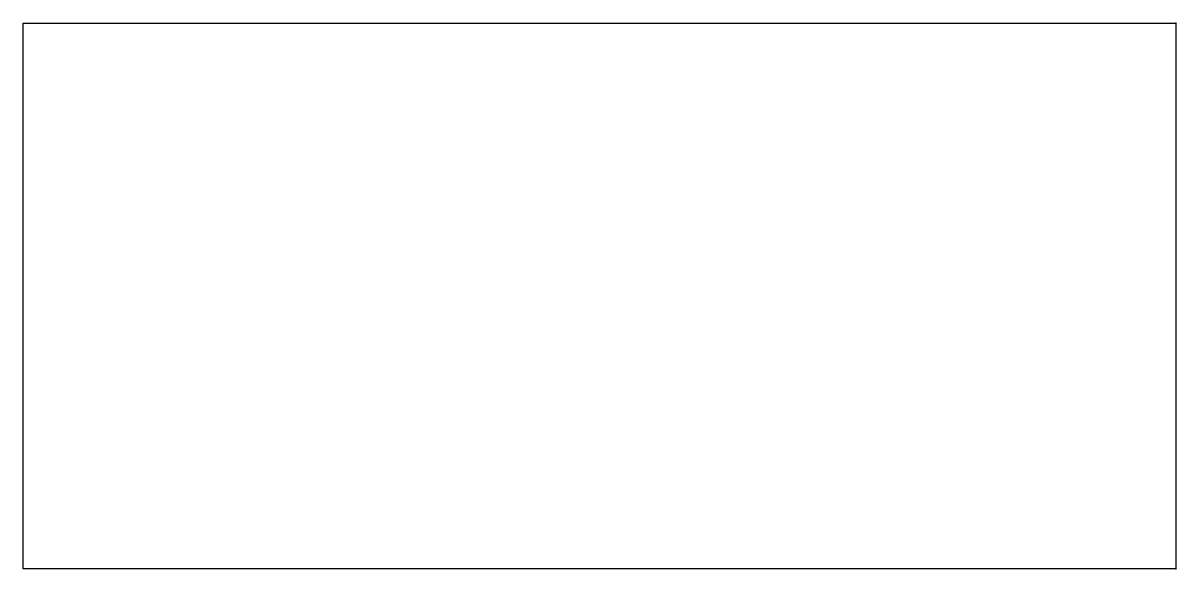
# Model space of a CAD drawing. Header units: millimetres. Extents: x 0 to 918, y -435 to 0.
import ezdxf

# ---------------------------------------------------------------- set-up
doc = ezdxf.new("R2010")
doc.units = ezdxf.units.MM
doc.layers.get('0').update_dxf_attribs({"color": 178, "lineweight": 25, "true_color": 0x000000})

msp = doc.modelspace()

# ---------------------------------------------------------------- linework, layer by layer
for p, q in [((0, 0), (918.5, 0)), ((0, -435), (0, 0)), ((918.5, 0), (918.5, -435)), ((918.5, -435), (0, -435))]:
    msp.add_line(p, q)
for p in [(918.5, 0), (918.5, -435)]:
    msp.add_point(p)

doc.saveas('drawing.dxf')
